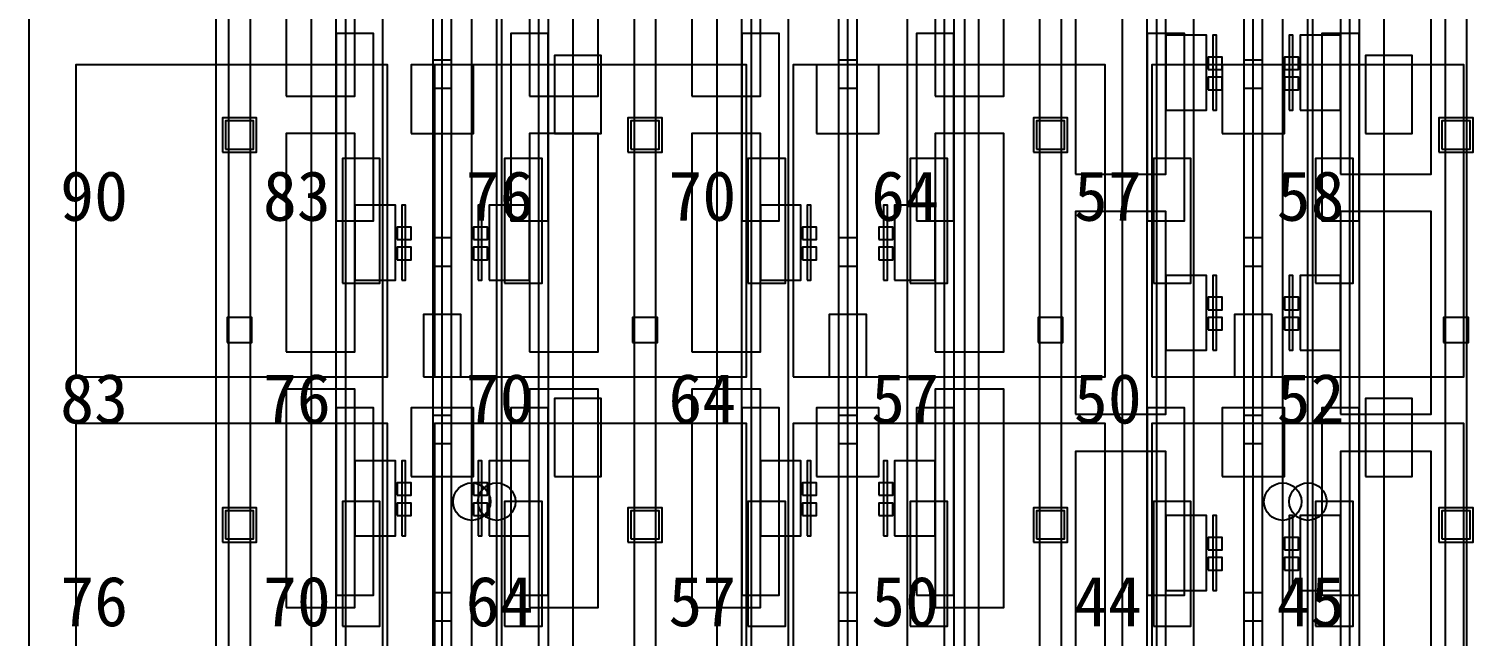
# Model space of a CAD drawing. Header units: metres. Extents: x -1640 to 1560, y -268 to 2338.
# Drawn here: x -281 to -234.57, y 914.69 to 934.15 of the extents above; entities that cross this region are included whole.
import ezdxf

# ---------------------------------------------------------------- set-up
doc = ezdxf.new("R2010")
doc.units = ezdxf.units.M
for name, color, linetype in [('1F_CHL', 4, 'Continuous'), ('1F_PUMP', 2, 'Continuous'), ('1F_SCR', 3, 'Continuous'), ('1F_STRUCT_COLUMN', 8, 'Continuous'), ('1F_ZONE', 3, 'Continuous'), ('2F_CSF_LATERAL_RACK_CONCEPT', 9, 'Continuous'), ('2F_RFG', 5, 'Continuous'), ('2F_STRUCT_COLUMN', 8, 'Continuous'), ('2F_VMB', 6, 'Continuous'), ('2F_ZONE', 3, 'Continuous'), ('3F_CLEANROOM_OVERHEAD_PIPE_DUCT_CONCEPT', 9, 'Continuous'), ('3F_CVD', 3, 'Continuous'), ('3F_DIFF', 4, 'Continuous'), ('3F_EHS_EGRESS_DIST_M', 2, 'Continuous'), ('3F_FOUP', 5, 'Continuous'), ('3F_OHT', 9, 'Continuous'), ('3F_OHTV', 1, 'Continuous'), ('3F_STRUCT_COLUMN', 8, 'Continuous'), ('3F_TBAR', 6, 'Continuous'), ('3F_ZONE', 3, 'Continuous'), ('4F_FFU', 1, 'Continuous'), ('4F_STRUCT_PLENUM_TRUSS_CONCEPT', 9, 'Continuous'), ('4F_ZONE', 3, 'Continuous'), ('5F_CHL', 4, 'Continuous'), ('5F_PUMP', 2, 'Continuous'), ('5F_SCR', 3, 'Continuous'), ('5F_STRUCT_COLUMN', 8, 'Continuous'), ('5F_ZONE', 3, 'Continuous'), ('6F_CSF_LATERAL_RACK_CONCEPT', 9, 'Continuous'), ('6F_RFG', 5, 'Continuous'), ('6F_STRUCT_COLUMN', 8, 'Continuous'), ('6F_VMB', 6, 'Continuous'), ('6F_ZONE', 3, 'Continuous'), ('7F_CLEANROOM_OVERHEAD_PIPE_DUCT_CONCEPT', 9, 'Continuous'), ('7F_CVD', 3, 'Continuous'), ('7F_DIFF', 4, 'Continuous'), ('7F_EHS_EGRESS_DIST_M', 2, 'Continuous'), ('7F_FOUP', 5, 'Continuous'), ('7F_OHT', 9, 'Continuous'), ('7F_OHTV', 1, 'Continuous'), ('7F_STRUCT_COLUMN', 8, 'Continuous'), ('7F_TBAR', 6, 'Continuous'), ('7F_ZONE', 3, 'Continuous'), ('8F_FFU', 1, 'Continuous'), ('8F_STRUCT_PLENUM_TRUSS_CONCEPT', 9, 'Continuous'), ('8F_ZONE', 3, 'Continuous'), ('EHS_TREATED_EXHAUST', 30, 'Continuous'), ('UTIL_ELEC.LV_CONCEPT', 2, 'Continuous'), ('UTIL_GAS.SPEC_CONCEPT', 3, 'Continuous'), ('UTIL_PCW.R_CONCEPT', 1, 'Continuous'), ('UTIL_PCW.R_RISER', 1, 'Continuous'), ('UTIL_PCW.S_CONCEPT', 6, 'Continuous'), ('UTIL_PCW.S_RISER', 6, 'Continuous')]:
    doc.layers.add(name, color=color, linetype=linetype)

msp = doc.modelspace()

# ---------------------------------------------------------------- linework, layer by layer
at = {"layer": '1F_CHL'}
for points in [[(-264.15, 930.8), (-262.65, 930.8), (-262.65, 933.3), (-264.15, 933.3)], [(-238.15, 930.8), (-236.65, 930.8), (-236.65, 933.3), (-238.15, 933.3)], [(-264.15, 919.8), (-262.65, 919.8), (-262.65, 922.3), (-264.15, 922.3)], [(-238.15, 919.8), (-236.65, 919.8), (-236.65, 922.3), (-238.15, 922.3)]]:
    msp.add_lwpolyline(points, close=True, dxfattribs=at)
at = {"layer": '1F_PUMP'}
for points in [[(-270.95, 926), (-269.75, 926), (-269.75, 930), (-270.95, 930)], [(-265.75, 926), (-264.55, 926), (-264.55, 930), (-265.75, 930)], [(-257.95, 926), (-256.75, 926), (-256.75, 930), (-257.95, 930)], [(-252.75, 926), (-251.55, 926), (-251.55, 930), (-252.75, 930)], [(-244.95, 926), (-243.75, 926), (-243.75, 930), (-244.95, 930)], [(-239.75, 926), (-238.55, 926), (-238.55, 930), (-239.75, 930)], [(-270.95, 915), (-269.75, 915), (-269.75, 919), (-270.95, 919)], [(-265.75, 915), (-264.55, 915), (-264.55, 919), (-265.75, 919)], [(-257.95, 915), (-256.75, 915), (-256.75, 919), (-257.95, 919)], [(-252.75, 915), (-251.55, 915), (-251.55, 919), (-252.75, 919)], [(-244.95, 915), (-243.75, 915), (-243.75, 919), (-244.95, 919)], [(-239.75, 915), (-238.55, 915), (-238.55, 919), (-239.75, 919)]]:
    msp.add_lwpolyline(points, close=True, dxfattribs=at)
at = {"layer": '1F_SCR'}
for points in [[(-268.75, 930.8), (-266.75, 930.8), (-266.75, 933), (-268.75, 933)], [(-255.75, 930.8), (-253.75, 930.8), (-253.75, 933), (-255.75, 933)], [(-242.75, 930.8), (-240.75, 930.8), (-240.75, 933), (-242.75, 933)], [(-268.75, 919.8), (-266.75, 919.8), (-266.75, 922), (-268.75, 922)], [(-255.75, 919.8), (-253.75, 919.8), (-253.75, 922), (-255.75, 922)], [(-242.75, 919.8), (-240.75, 919.8), (-240.75, 922), (-242.75, 922)]]:
    msp.add_lwpolyline(points, close=True, dxfattribs=at)
at = {"layer": '1F_STRUCT_COLUMN'}
for points in [[(-274.8, 930.2), (-273.7, 930.2), (-273.7, 931.3), (-274.8, 931.3)], [(-261.8, 930.2), (-260.7, 930.2), (-260.7, 931.3), (-261.8, 931.3)], [(-248.8, 930.2), (-247.7, 930.2), (-247.7, 931.3), (-248.8, 931.3)], [(-235.8, 930.2), (-234.7, 930.2), (-234.7, 931.3), (-235.8, 931.3)], [(-274.8, 917.7), (-273.7, 917.7), (-273.7, 918.8), (-274.8, 918.8)], [(-261.8, 917.7), (-260.7, 917.7), (-260.7, 918.8), (-261.8, 918.8)], [(-248.8, 917.7), (-247.7, 917.7), (-247.7, 918.8), (-248.8, 918.8)], [(-235.8, 917.7), (-234.7, 917.7), (-234.7, 918.8), (-235.8, 918.8)]]:
    msp.add_lwpolyline(points, close=True, dxfattribs=at)
at = {"layer": '1F_ZONE'}
msp.add_lwpolyline([(-281, 887), (-7.5, 887), (-7.5, 1045), (-281, 1045)], close=True, dxfattribs=at)
at = {"layer": '2F_CSF_LATERAL_RACK_CONCEPT'}
for points in [[(-271.95, 891), (-271.15, 891), (-271.15, 1041), (-271.95, 1041)], [(-264.35, 891), (-263.55, 891), (-263.55, 1041), (-264.35, 1041)], [(-258.95, 891), (-258.15, 891), (-258.15, 1041), (-258.95, 1041)], [(-251.35, 891), (-250.55, 891), (-250.55, 1041), (-251.35, 1041)], [(-245.95, 891), (-245.15, 891), (-245.15, 1041), (-245.95, 1041)], [(-238.35, 891), (-237.55, 891), (-237.55, 1041), (-238.35, 1041)]]:
    msp.add_lwpolyline(points, close=True, dxfattribs=at)
at = {"layer": '2F_RFG'}
for points in [[(-271.15, 928), (-269.95, 928), (-269.95, 934), (-271.15, 934)], [(-265.55, 928), (-264.35, 928), (-264.35, 934), (-265.55, 934)], [(-258.15, 928), (-256.95, 928), (-256.95, 934), (-258.15, 934)], [(-252.55, 928), (-251.35, 928), (-251.35, 934), (-252.55, 934)], [(-245.15, 928), (-243.95, 928), (-243.95, 934), (-245.15, 934)], [(-239.55, 928), (-238.35, 928), (-238.35, 934), (-239.55, 934)], [(-271.15, 916), (-269.95, 916), (-269.95, 922), (-271.15, 922)], [(-265.55, 916), (-264.35, 916), (-264.35, 922), (-265.55, 922)], [(-258.15, 916), (-256.95, 916), (-256.95, 922), (-258.15, 922)], [(-252.55, 916), (-251.35, 916), (-251.35, 922), (-252.55, 922)], [(-245.15, 916), (-243.95, 916), (-243.95, 922), (-245.15, 922)], [(-239.55, 916), (-238.35, 916), (-238.35, 922), (-239.55, 922)]]:
    msp.add_lwpolyline(points, close=True, dxfattribs=at)
at = {"layer": '2F_STRUCT_COLUMN'}
for points in [[(-274.7, 930.3), (-273.8, 930.3), (-273.8, 931.2), (-274.7, 931.2)], [(-261.7, 930.3), (-260.8, 930.3), (-260.8, 931.2), (-261.7, 931.2)], [(-248.7, 930.3), (-247.8, 930.3), (-247.8, 931.2), (-248.7, 931.2)], [(-235.7, 930.3), (-234.8, 930.3), (-234.8, 931.2), (-235.7, 931.2)], [(-274.7, 917.8), (-273.8, 917.8), (-273.8, 918.7), (-274.7, 918.7)], [(-261.7, 917.8), (-260.8, 917.8), (-260.8, 918.7), (-261.7, 918.7)], [(-248.7, 917.8), (-247.8, 917.8), (-247.8, 918.7), (-248.7, 918.7)], [(-235.7, 917.8), (-234.8, 917.8), (-234.8, 918.7), (-235.7, 918.7)]]:
    msp.add_lwpolyline(points, close=True, dxfattribs=at)
at = {"layer": '2F_VMB'}
for points in [[(-268.35, 923), (-267.15, 923), (-267.15, 925), (-268.35, 925)], [(-255.35, 923), (-254.15, 923), (-254.15, 925), (-255.35, 925)], [(-242.35, 923), (-241.15, 923), (-241.15, 925), (-242.35, 925)]]:
    msp.add_lwpolyline(points, close=True, dxfattribs=at)
at = {"layer": '2F_ZONE'}
msp.add_lwpolyline([(-281, 887), (-7.5, 887), (-7.5, 1045), (-281, 1045)], close=True, dxfattribs=at)
at = {"layer": '3F_CLEANROOM_OVERHEAD_PIPE_DUCT_CONCEPT'}
for points in [[(-270.85, 890), (-269.65, 890), (-269.65, 1042), (-270.85, 1042)], [(-265.85, 890), (-264.65, 890), (-264.65, 1042), (-265.85, 1042)], [(-257.85, 890), (-256.65, 890), (-256.65, 1042), (-257.85, 1042)], [(-252.85, 890), (-251.65, 890), (-251.65, 1042), (-252.85, 1042)], [(-244.85, 890), (-243.65, 890), (-243.65, 1042), (-244.85, 1042)], [(-239.85, 890), (-238.65, 890), (-238.65, 1042), (-239.85, 1042)]]:
    msp.add_lwpolyline(points, close=True, dxfattribs=at)
at = {"layer": '3F_CVD'}
for points in [[(-247.45, 929.5), (-244.55, 929.5), (-244.55, 936), (-247.45, 936)], [(-238.95, 929.5), (-236.05, 929.5), (-236.05, 936), (-238.95, 936)], [(-244.55, 931.55), (-243.25, 931.55), (-243.25, 933.95), (-244.55, 933.95)], [(-240.25, 931.55), (-238.95, 931.55), (-238.95, 933.95), (-240.25, 933.95)], [(-247.45, 921.8), (-244.55, 921.8), (-244.55, 928.3), (-247.45, 928.3)], [(-238.95, 921.8), (-236.05, 921.8), (-236.05, 928.3), (-238.95, 928.3)], [(-244.55, 923.85), (-243.25, 923.85), (-243.25, 926.25), (-244.55, 926.25)], [(-240.25, 923.85), (-238.95, 923.85), (-238.95, 926.25), (-240.25, 926.25)], [(-247.45, 914.1), (-244.55, 914.1), (-244.55, 920.6), (-247.45, 920.6)], [(-238.95, 914.1), (-236.05, 914.1), (-236.05, 920.6), (-238.95, 920.6)], [(-244.55, 916.15), (-243.25, 916.15), (-243.25, 918.55), (-244.55, 918.55)], [(-240.25, 916.15), (-238.95, 916.15), (-238.95, 918.55), (-240.25, 918.55)]]:
    msp.add_lwpolyline(points, close=True, dxfattribs=at)
at = {"layer": '3F_DIFF'}
for points in [[(-272.75, 932), (-270.55, 932), (-270.55, 939), (-272.75, 939)], [(-264.95, 932), (-262.75, 932), (-262.75, 939), (-264.95, 939)], [(-259.75, 932), (-257.55, 932), (-257.55, 939), (-259.75, 939)], [(-251.95, 932), (-249.75, 932), (-249.75, 939), (-251.95, 939)], [(-272.75, 923.8), (-270.55, 923.8), (-270.55, 930.8), (-272.75, 930.8)], [(-264.95, 923.8), (-262.75, 923.8), (-262.75, 930.8), (-264.95, 930.8)], [(-259.75, 923.8), (-257.55, 923.8), (-257.55, 930.8), (-259.75, 930.8)], [(-251.95, 923.8), (-249.75, 923.8), (-249.75, 930.8), (-251.95, 930.8)], [(-270.55, 926.1), (-269.25, 926.1), (-269.25, 928.5), (-270.55, 928.5)], [(-266.25, 926.1), (-264.95, 926.1), (-264.95, 928.5), (-266.25, 928.5)], [(-257.55, 926.1), (-256.25, 926.1), (-256.25, 928.5), (-257.55, 928.5)], [(-253.25, 926.1), (-251.95, 926.1), (-251.95, 928.5), (-253.25, 928.5)], [(-272.75, 915.6), (-270.55, 915.6), (-270.55, 922.6), (-272.75, 922.6)], [(-264.95, 915.6), (-262.75, 915.6), (-262.75, 922.6), (-264.95, 922.6)], [(-259.75, 915.6), (-257.55, 915.6), (-257.55, 922.6), (-259.75, 922.6)], [(-251.95, 915.6), (-249.75, 915.6), (-249.75, 922.6), (-251.95, 922.6)], [(-270.55, 917.9), (-269.25, 917.9), (-269.25, 920.3), (-270.55, 920.3)], [(-266.25, 917.9), (-264.95, 917.9), (-264.95, 920.3), (-266.25, 920.3)], [(-257.55, 917.9), (-256.25, 917.9), (-256.25, 920.3), (-257.55, 920.3)], [(-253.25, 917.9), (-251.95, 917.9), (-251.95, 920.3), (-253.25, 920.3)]]:
    msp.add_lwpolyline(points, close=True, dxfattribs=at)
at = {"layer": '3F_FOUP'}
for points in [[(-243.2, 932.85), (-242.75, 932.85), (-242.75, 933.25), (-243.2, 933.25)], [(-240.75, 932.85), (-240.3, 932.85), (-240.3, 933.25), (-240.75, 933.25)], [(-243.2, 932.2), (-242.75, 932.2), (-242.75, 932.6), (-243.2, 932.6)], [(-240.75, 932.2), (-240.3, 932.2), (-240.3, 932.6), (-240.75, 932.6)], [(-269.2, 927.4), (-268.75, 927.4), (-268.75, 927.8), (-269.2, 927.8)], [(-266.75, 927.4), (-266.3, 927.4), (-266.3, 927.8), (-266.75, 927.8)], [(-256.2, 927.4), (-255.75, 927.4), (-255.75, 927.8), (-256.2, 927.8)], [(-253.75, 927.4), (-253.3, 927.4), (-253.3, 927.8), (-253.75, 927.8)], [(-269.2, 926.75), (-268.75, 926.75), (-268.75, 927.15), (-269.2, 927.15)], [(-266.75, 926.75), (-266.3, 926.75), (-266.3, 927.15), (-266.75, 927.15)], [(-256.2, 926.75), (-255.75, 926.75), (-255.75, 927.15), (-256.2, 927.15)], [(-253.75, 926.75), (-253.3, 926.75), (-253.3, 927.15), (-253.75, 927.15)], [(-243.2, 925.15), (-242.75, 925.15), (-242.75, 925.55), (-243.2, 925.55)], [(-240.75, 925.15), (-240.3, 925.15), (-240.3, 925.55), (-240.75, 925.55)], [(-243.2, 924.5), (-242.75, 924.5), (-242.75, 924.9), (-243.2, 924.9)], [(-240.75, 924.5), (-240.3, 924.5), (-240.3, 924.9), (-240.75, 924.9)], [(-269.2, 919.2), (-268.75, 919.2), (-268.75, 919.6), (-269.2, 919.6)], [(-266.75, 919.2), (-266.3, 919.2), (-266.3, 919.6), (-266.75, 919.6)], [(-256.2, 919.2), (-255.75, 919.2), (-255.75, 919.6), (-256.2, 919.6)], [(-253.75, 919.2), (-253.3, 919.2), (-253.3, 919.6), (-253.75, 919.6)], [(-269.2, 918.55), (-268.75, 918.55), (-268.75, 918.95), (-269.2, 918.95)], [(-266.75, 918.55), (-266.3, 918.55), (-266.3, 918.95), (-266.75, 918.95)], [(-256.2, 918.55), (-255.75, 918.55), (-255.75, 918.95), (-256.2, 918.95)], [(-253.75, 918.55), (-253.3, 918.55), (-253.3, 918.95), (-253.75, 918.95)], [(-243.2, 917.45), (-242.75, 917.45), (-242.75, 917.85), (-243.2, 917.85)], [(-240.75, 917.45), (-240.3, 917.45), (-240.3, 917.85), (-240.75, 917.85)], [(-243.2, 916.8), (-242.75, 916.8), (-242.75, 917.2), (-243.2, 917.2)], [(-240.75, 916.8), (-240.3, 916.8), (-240.3, 917.2), (-240.75, 917.2)]]:
    msp.add_lwpolyline(points, close=True, dxfattribs=at)
at = {"layer": '3F_OHT'}
for p, q in [((-267.75, 890), (-267.75, 962)), ((-254.75, 890), (-254.75, 962)), ((-241.75, 890), (-241.75, 962))]:
    msp.add_line(p, q, dxfattribs=at)
at = {"layer": '3F_OHTV'}
for points in [[(-268.05, 932.25), (-267.45, 932.25), (-267.45, 933.15), (-268.05, 933.15)], [(-255.05, 932.25), (-254.45, 932.25), (-254.45, 933.15), (-255.05, 933.15)], [(-242.05, 932.25), (-241.45, 932.25), (-241.45, 933.15), (-242.05, 933.15)], [(-268.05, 926.55), (-267.45, 926.55), (-267.45, 927.45), (-268.05, 927.45)], [(-255.05, 926.55), (-254.45, 926.55), (-254.45, 927.45), (-255.05, 927.45)], [(-242.05, 926.55), (-241.45, 926.55), (-241.45, 927.45), (-242.05, 927.45)], [(-268.05, 920.86), (-267.45, 920.86), (-267.45, 921.76), (-268.05, 921.76)], [(-255.05, 920.86), (-254.45, 920.86), (-254.45, 921.76), (-255.05, 921.76)], [(-242.05, 920.86), (-241.45, 920.86), (-241.45, 921.76), (-242.05, 921.76)], [(-268.05, 915.17), (-267.45, 915.17), (-267.45, 916.07), (-268.05, 916.07)], [(-255.05, 915.17), (-254.45, 915.17), (-254.45, 916.07), (-255.05, 916.07)], [(-242.05, 915.17), (-241.45, 915.17), (-241.45, 916.07), (-242.05, 916.07)]]:
    msp.add_lwpolyline(points, close=True, dxfattribs=at)
at = {"layer": '3F_STRUCT_COLUMN'}
for points in [[(-274.65, 924.1), (-273.85, 924.1), (-273.85, 924.9), (-274.65, 924.9)], [(-261.65, 924.1), (-260.85, 924.1), (-260.85, 924.9), (-261.65, 924.9)], [(-248.65, 924.1), (-247.85, 924.1), (-247.85, 924.9), (-248.65, 924.9)], [(-235.65, 924.1), (-234.85, 924.1), (-234.85, 924.9), (-235.65, 924.9)]]:
    msp.add_lwpolyline(points, close=True, dxfattribs=at)
at = {"layer": '3F_TBAR'}
for points in [[(-243.05, 931.55), (-242.93, 931.55), (-242.93, 933.95), (-243.05, 933.95)], [(-240.6, 931.55), (-240.48, 931.55), (-240.48, 933.95), (-240.6, 933.95)], [(-269.05, 926.1), (-268.93, 926.1), (-268.93, 928.5), (-269.05, 928.5)], [(-266.6, 926.1), (-266.48, 926.1), (-266.48, 928.5), (-266.6, 928.5)], [(-256.05, 926.1), (-255.93, 926.1), (-255.93, 928.5), (-256.05, 928.5)], [(-253.6, 926.1), (-253.48, 926.1), (-253.48, 928.5), (-253.6, 928.5)], [(-243.05, 923.85), (-242.93, 923.85), (-242.93, 926.25), (-243.05, 926.25)], [(-240.6, 923.85), (-240.48, 923.85), (-240.48, 926.25), (-240.6, 926.25)], [(-269.05, 917.9), (-268.93, 917.9), (-268.93, 920.3), (-269.05, 920.3)], [(-266.6, 917.9), (-266.48, 917.9), (-266.48, 920.3), (-266.6, 920.3)], [(-256.05, 917.9), (-255.93, 917.9), (-255.93, 920.3), (-256.05, 920.3)], [(-253.6, 917.9), (-253.48, 917.9), (-253.48, 920.3), (-253.6, 920.3)], [(-243.05, 916.15), (-242.93, 916.15), (-242.93, 918.55), (-243.05, 918.55)], [(-240.6, 916.15), (-240.48, 916.15), (-240.48, 918.55), (-240.6, 918.55)]]:
    msp.add_lwpolyline(points, close=True, dxfattribs=at)
at = {"layer": '3F_ZONE'}
msp.add_lwpolyline([(-281, 887), (-7.5, 887), (-7.5, 1045), (-281, 1045)], close=True, dxfattribs=at)
at = {"layer": '4F_FFU'}
for points in [[(-279.5, 923), (-269.5, 923), (-269.5, 933), (-279.5, 933)], [(-268, 923), (-258, 923), (-258, 933), (-268, 933)], [(-256.5, 923), (-246.5, 923), (-246.5, 933), (-256.5, 933)], [(-245, 923), (-235, 923), (-235, 933), (-245, 933)], [(-279.5, 911.5), (-269.5, 911.5), (-269.5, 921.5), (-279.5, 921.5)], [(-268, 911.5), (-258, 911.5), (-258, 921.5), (-268, 921.5)], [(-256.5, 911.5), (-246.5, 911.5), (-246.5, 921.5), (-256.5, 921.5)], [(-245, 911.5), (-235, 911.5), (-235, 921.5), (-245, 921.5)]]:
    msp.add_lwpolyline(points, close=True, dxfattribs=at)
at = {"layer": '4F_STRUCT_PLENUM_TRUSS_CONCEPT'}
for points in [[(-274.6, 887), (-273.9, 887), (-273.9, 1045), (-274.6, 1045)], [(-261.6, 887), (-260.9, 887), (-260.9, 1045), (-261.6, 1045)], [(-248.6, 887), (-247.9, 887), (-247.9, 1045), (-248.6, 1045)], [(-235.6, 887), (-234.9, 887), (-234.9, 1045), (-235.6, 1045)]]:
    msp.add_lwpolyline(points, close=True, dxfattribs=at)
at = {"layer": '4F_ZONE'}
msp.add_lwpolyline([(-281, 887), (-7.5, 887), (-7.5, 1045), (-281, 1045)], close=True, dxfattribs=at)
at = {"layer": '5F_CHL'}
for points in [[(-264.15, 930.8), (-262.65, 930.8), (-262.65, 933.3), (-264.15, 933.3)], [(-238.15, 930.8), (-236.65, 930.8), (-236.65, 933.3), (-238.15, 933.3)], [(-264.15, 919.8), (-262.65, 919.8), (-262.65, 922.3), (-264.15, 922.3)], [(-238.15, 919.8), (-236.65, 919.8), (-236.65, 922.3), (-238.15, 922.3)]]:
    msp.add_lwpolyline(points, close=True, dxfattribs=at)
at = {"layer": '5F_PUMP'}
for points in [[(-270.95, 926), (-269.75, 926), (-269.75, 930), (-270.95, 930)], [(-265.75, 926), (-264.55, 926), (-264.55, 930), (-265.75, 930)], [(-257.95, 926), (-256.75, 926), (-256.75, 930), (-257.95, 930)], [(-252.75, 926), (-251.55, 926), (-251.55, 930), (-252.75, 930)], [(-244.95, 926), (-243.75, 926), (-243.75, 930), (-244.95, 930)], [(-239.75, 926), (-238.55, 926), (-238.55, 930), (-239.75, 930)], [(-270.95, 915), (-269.75, 915), (-269.75, 919), (-270.95, 919)], [(-265.75, 915), (-264.55, 915), (-264.55, 919), (-265.75, 919)], [(-257.95, 915), (-256.75, 915), (-256.75, 919), (-257.95, 919)], [(-252.75, 915), (-251.55, 915), (-251.55, 919), (-252.75, 919)], [(-244.95, 915), (-243.75, 915), (-243.75, 919), (-244.95, 919)], [(-239.75, 915), (-238.55, 915), (-238.55, 919), (-239.75, 919)]]:
    msp.add_lwpolyline(points, close=True, dxfattribs=at)
at = {"layer": '5F_SCR'}
for points in [[(-268.75, 930.8), (-266.75, 930.8), (-266.75, 933), (-268.75, 933)], [(-255.75, 930.8), (-253.75, 930.8), (-253.75, 933), (-255.75, 933)], [(-242.75, 930.8), (-240.75, 930.8), (-240.75, 933), (-242.75, 933)], [(-268.75, 919.8), (-266.75, 919.8), (-266.75, 922), (-268.75, 922)], [(-255.75, 919.8), (-253.75, 919.8), (-253.75, 922), (-255.75, 922)], [(-242.75, 919.8), (-240.75, 919.8), (-240.75, 922), (-242.75, 922)]]:
    msp.add_lwpolyline(points, close=True, dxfattribs=at)
at = {"layer": '5F_STRUCT_COLUMN'}
for points in [[(-274.8, 930.2), (-273.7, 930.2), (-273.7, 931.3), (-274.8, 931.3)], [(-261.8, 930.2), (-260.7, 930.2), (-260.7, 931.3), (-261.8, 931.3)], [(-248.8, 930.2), (-247.7, 930.2), (-247.7, 931.3), (-248.8, 931.3)], [(-235.8, 930.2), (-234.7, 930.2), (-234.7, 931.3), (-235.8, 931.3)], [(-274.8, 917.7), (-273.7, 917.7), (-273.7, 918.8), (-274.8, 918.8)], [(-261.8, 917.7), (-260.7, 917.7), (-260.7, 918.8), (-261.8, 918.8)], [(-248.8, 917.7), (-247.7, 917.7), (-247.7, 918.8), (-248.8, 918.8)], [(-235.8, 917.7), (-234.7, 917.7), (-234.7, 918.8), (-235.8, 918.8)]]:
    msp.add_lwpolyline(points, close=True, dxfattribs=at)
at = {"layer": '5F_ZONE'}
msp.add_lwpolyline([(-281, 887), (-7.5, 887), (-7.5, 1045), (-281, 1045)], close=True, dxfattribs=at)
at = {"layer": '6F_CSF_LATERAL_RACK_CONCEPT'}
for points in [[(-271.95, 891), (-271.15, 891), (-271.15, 1041), (-271.95, 1041)], [(-264.35, 891), (-263.55, 891), (-263.55, 1041), (-264.35, 1041)], [(-258.95, 891), (-258.15, 891), (-258.15, 1041), (-258.95, 1041)], [(-251.35, 891), (-250.55, 891), (-250.55, 1041), (-251.35, 1041)], [(-245.95, 891), (-245.15, 891), (-245.15, 1041), (-245.95, 1041)], [(-238.35, 891), (-237.55, 891), (-237.55, 1041), (-238.35, 1041)]]:
    msp.add_lwpolyline(points, close=True, dxfattribs=at)
at = {"layer": '6F_RFG'}
for points in [[(-271.15, 928), (-269.95, 928), (-269.95, 934), (-271.15, 934)], [(-265.55, 928), (-264.35, 928), (-264.35, 934), (-265.55, 934)], [(-258.15, 928), (-256.95, 928), (-256.95, 934), (-258.15, 934)], [(-252.55, 928), (-251.35, 928), (-251.35, 934), (-252.55, 934)], [(-245.15, 928), (-243.95, 928), (-243.95, 934), (-245.15, 934)], [(-239.55, 928), (-238.35, 928), (-238.35, 934), (-239.55, 934)], [(-271.15, 916), (-269.95, 916), (-269.95, 922), (-271.15, 922)], [(-265.55, 916), (-264.35, 916), (-264.35, 922), (-265.55, 922)], [(-258.15, 916), (-256.95, 916), (-256.95, 922), (-258.15, 922)], [(-252.55, 916), (-251.35, 916), (-251.35, 922), (-252.55, 922)], [(-245.15, 916), (-243.95, 916), (-243.95, 922), (-245.15, 922)], [(-239.55, 916), (-238.35, 916), (-238.35, 922), (-239.55, 922)]]:
    msp.add_lwpolyline(points, close=True, dxfattribs=at)
at = {"layer": '6F_STRUCT_COLUMN'}
for points in [[(-274.7, 930.3), (-273.8, 930.3), (-273.8, 931.2), (-274.7, 931.2)], [(-261.7, 930.3), (-260.8, 930.3), (-260.8, 931.2), (-261.7, 931.2)], [(-248.7, 930.3), (-247.8, 930.3), (-247.8, 931.2), (-248.7, 931.2)], [(-235.7, 930.3), (-234.8, 930.3), (-234.8, 931.2), (-235.7, 931.2)], [(-274.7, 917.8), (-273.8, 917.8), (-273.8, 918.7), (-274.7, 918.7)], [(-261.7, 917.8), (-260.8, 917.8), (-260.8, 918.7), (-261.7, 918.7)], [(-248.7, 917.8), (-247.8, 917.8), (-247.8, 918.7), (-248.7, 918.7)], [(-235.7, 917.8), (-234.8, 917.8), (-234.8, 918.7), (-235.7, 918.7)]]:
    msp.add_lwpolyline(points, close=True, dxfattribs=at)
at = {"layer": '6F_VMB'}
for points in [[(-268.35, 923), (-267.15, 923), (-267.15, 925), (-268.35, 925)], [(-255.35, 923), (-254.15, 923), (-254.15, 925), (-255.35, 925)], [(-242.35, 923), (-241.15, 923), (-241.15, 925), (-242.35, 925)]]:
    msp.add_lwpolyline(points, close=True, dxfattribs=at)
at = {"layer": '6F_ZONE'}
msp.add_lwpolyline([(-281, 887), (-7.5, 887), (-7.5, 1045), (-281, 1045)], close=True, dxfattribs=at)
at = {"layer": '7F_CLEANROOM_OVERHEAD_PIPE_DUCT_CONCEPT'}
for points in [[(-270.85, 890), (-269.65, 890), (-269.65, 1042), (-270.85, 1042)], [(-265.85, 890), (-264.65, 890), (-264.65, 1042), (-265.85, 1042)], [(-257.85, 890), (-256.65, 890), (-256.65, 1042), (-257.85, 1042)], [(-252.85, 890), (-251.65, 890), (-251.65, 1042), (-252.85, 1042)], [(-244.85, 890), (-243.65, 890), (-243.65, 1042), (-244.85, 1042)], [(-239.85, 890), (-238.65, 890), (-238.65, 1042), (-239.85, 1042)]]:
    msp.add_lwpolyline(points, close=True, dxfattribs=at)
at = {"layer": '7F_CVD'}
for points in [[(-247.45, 929.5), (-244.55, 929.5), (-244.55, 936), (-247.45, 936)], [(-238.95, 929.5), (-236.05, 929.5), (-236.05, 936), (-238.95, 936)], [(-244.55, 931.55), (-243.25, 931.55), (-243.25, 933.95), (-244.55, 933.95)], [(-240.25, 931.55), (-238.95, 931.55), (-238.95, 933.95), (-240.25, 933.95)], [(-247.45, 921.8), (-244.55, 921.8), (-244.55, 928.3), (-247.45, 928.3)], [(-238.95, 921.8), (-236.05, 921.8), (-236.05, 928.3), (-238.95, 928.3)], [(-244.55, 923.85), (-243.25, 923.85), (-243.25, 926.25), (-244.55, 926.25)], [(-240.25, 923.85), (-238.95, 923.85), (-238.95, 926.25), (-240.25, 926.25)], [(-247.45, 914.1), (-244.55, 914.1), (-244.55, 920.6), (-247.45, 920.6)], [(-238.95, 914.1), (-236.05, 914.1), (-236.05, 920.6), (-238.95, 920.6)], [(-244.55, 916.15), (-243.25, 916.15), (-243.25, 918.55), (-244.55, 918.55)], [(-240.25, 916.15), (-238.95, 916.15), (-238.95, 918.55), (-240.25, 918.55)]]:
    msp.add_lwpolyline(points, close=True, dxfattribs=at)
at = {"layer": '7F_DIFF'}
for points in [[(-272.75, 932), (-270.55, 932), (-270.55, 939), (-272.75, 939)], [(-264.95, 932), (-262.75, 932), (-262.75, 939), (-264.95, 939)], [(-259.75, 932), (-257.55, 932), (-257.55, 939), (-259.75, 939)], [(-251.95, 932), (-249.75, 932), (-249.75, 939), (-251.95, 939)], [(-272.75, 923.8), (-270.55, 923.8), (-270.55, 930.8), (-272.75, 930.8)], [(-264.95, 923.8), (-262.75, 923.8), (-262.75, 930.8), (-264.95, 930.8)], [(-259.75, 923.8), (-257.55, 923.8), (-257.55, 930.8), (-259.75, 930.8)], [(-251.95, 923.8), (-249.75, 923.8), (-249.75, 930.8), (-251.95, 930.8)], [(-270.55, 926.1), (-269.25, 926.1), (-269.25, 928.5), (-270.55, 928.5)], [(-266.25, 926.1), (-264.95, 926.1), (-264.95, 928.5), (-266.25, 928.5)], [(-257.55, 926.1), (-256.25, 926.1), (-256.25, 928.5), (-257.55, 928.5)], [(-253.25, 926.1), (-251.95, 926.1), (-251.95, 928.5), (-253.25, 928.5)], [(-272.75, 915.6), (-270.55, 915.6), (-270.55, 922.6), (-272.75, 922.6)], [(-264.95, 915.6), (-262.75, 915.6), (-262.75, 922.6), (-264.95, 922.6)], [(-259.75, 915.6), (-257.55, 915.6), (-257.55, 922.6), (-259.75, 922.6)], [(-251.95, 915.6), (-249.75, 915.6), (-249.75, 922.6), (-251.95, 922.6)], [(-270.55, 917.9), (-269.25, 917.9), (-269.25, 920.3), (-270.55, 920.3)], [(-266.25, 917.9), (-264.95, 917.9), (-264.95, 920.3), (-266.25, 920.3)], [(-257.55, 917.9), (-256.25, 917.9), (-256.25, 920.3), (-257.55, 920.3)], [(-253.25, 917.9), (-251.95, 917.9), (-251.95, 920.3), (-253.25, 920.3)]]:
    msp.add_lwpolyline(points, close=True, dxfattribs=at)
at = {"layer": '7F_FOUP'}
for points in [[(-243.2, 932.85), (-242.75, 932.85), (-242.75, 933.25), (-243.2, 933.25)], [(-240.75, 932.85), (-240.3, 932.85), (-240.3, 933.25), (-240.75, 933.25)], [(-243.2, 932.2), (-242.75, 932.2), (-242.75, 932.6), (-243.2, 932.6)], [(-240.75, 932.2), (-240.3, 932.2), (-240.3, 932.6), (-240.75, 932.6)], [(-269.2, 927.4), (-268.75, 927.4), (-268.75, 927.8), (-269.2, 927.8)], [(-266.75, 927.4), (-266.3, 927.4), (-266.3, 927.8), (-266.75, 927.8)], [(-256.2, 927.4), (-255.75, 927.4), (-255.75, 927.8), (-256.2, 927.8)], [(-253.75, 927.4), (-253.3, 927.4), (-253.3, 927.8), (-253.75, 927.8)], [(-269.2, 926.75), (-268.75, 926.75), (-268.75, 927.15), (-269.2, 927.15)], [(-266.75, 926.75), (-266.3, 926.75), (-266.3, 927.15), (-266.75, 927.15)], [(-256.2, 926.75), (-255.75, 926.75), (-255.75, 927.15), (-256.2, 927.15)], [(-253.75, 926.75), (-253.3, 926.75), (-253.3, 927.15), (-253.75, 927.15)], [(-243.2, 925.15), (-242.75, 925.15), (-242.75, 925.55), (-243.2, 925.55)], [(-240.75, 925.15), (-240.3, 925.15), (-240.3, 925.55), (-240.75, 925.55)], [(-243.2, 924.5), (-242.75, 924.5), (-242.75, 924.9), (-243.2, 924.9)], [(-240.75, 924.5), (-240.3, 924.5), (-240.3, 924.9), (-240.75, 924.9)], [(-269.2, 919.2), (-268.75, 919.2), (-268.75, 919.6), (-269.2, 919.6)], [(-266.75, 919.2), (-266.3, 919.2), (-266.3, 919.6), (-266.75, 919.6)], [(-256.2, 919.2), (-255.75, 919.2), (-255.75, 919.6), (-256.2, 919.6)], [(-253.75, 919.2), (-253.3, 919.2), (-253.3, 919.6), (-253.75, 919.6)], [(-269.2, 918.55), (-268.75, 918.55), (-268.75, 918.95), (-269.2, 918.95)], [(-266.75, 918.55), (-266.3, 918.55), (-266.3, 918.95), (-266.75, 918.95)], [(-256.2, 918.55), (-255.75, 918.55), (-255.75, 918.95), (-256.2, 918.95)], [(-253.75, 918.55), (-253.3, 918.55), (-253.3, 918.95), (-253.75, 918.95)], [(-243.2, 917.45), (-242.75, 917.45), (-242.75, 917.85), (-243.2, 917.85)], [(-240.75, 917.45), (-240.3, 917.45), (-240.3, 917.85), (-240.75, 917.85)], [(-243.2, 916.8), (-242.75, 916.8), (-242.75, 917.2), (-243.2, 917.2)], [(-240.75, 916.8), (-240.3, 916.8), (-240.3, 917.2), (-240.75, 917.2)]]:
    msp.add_lwpolyline(points, close=True, dxfattribs=at)
at = {"layer": '7F_OHT'}
for p, q in [((-267.75, 890), (-267.75, 962)), ((-254.75, 890), (-254.75, 962)), ((-241.75, 890), (-241.75, 962))]:
    msp.add_line(p, q, dxfattribs=at)
at = {"layer": '7F_OHTV'}
for points in [[(-268.05, 932.25), (-267.45, 932.25), (-267.45, 933.15), (-268.05, 933.15)], [(-255.05, 932.25), (-254.45, 932.25), (-254.45, 933.15), (-255.05, 933.15)], [(-242.05, 932.25), (-241.45, 932.25), (-241.45, 933.15), (-242.05, 933.15)], [(-268.05, 926.55), (-267.45, 926.55), (-267.45, 927.45), (-268.05, 927.45)], [(-255.05, 926.55), (-254.45, 926.55), (-254.45, 927.45), (-255.05, 927.45)], [(-242.05, 926.55), (-241.45, 926.55), (-241.45, 927.45), (-242.05, 927.45)], [(-268.05, 920.86), (-267.45, 920.86), (-267.45, 921.76), (-268.05, 921.76)], [(-255.05, 920.86), (-254.45, 920.86), (-254.45, 921.76), (-255.05, 921.76)], [(-242.05, 920.86), (-241.45, 920.86), (-241.45, 921.76), (-242.05, 921.76)], [(-268.05, 915.17), (-267.45, 915.17), (-267.45, 916.07), (-268.05, 916.07)], [(-255.05, 915.17), (-254.45, 915.17), (-254.45, 916.07), (-255.05, 916.07)], [(-242.05, 915.17), (-241.45, 915.17), (-241.45, 916.07), (-242.05, 916.07)]]:
    msp.add_lwpolyline(points, close=True, dxfattribs=at)
at = {"layer": '7F_STRUCT_COLUMN'}
for points in [[(-274.65, 924.1), (-273.85, 924.1), (-273.85, 924.9), (-274.65, 924.9)], [(-261.65, 924.1), (-260.85, 924.1), (-260.85, 924.9), (-261.65, 924.9)], [(-248.65, 924.1), (-247.85, 924.1), (-247.85, 924.9), (-248.65, 924.9)], [(-235.65, 924.1), (-234.85, 924.1), (-234.85, 924.9), (-235.65, 924.9)]]:
    msp.add_lwpolyline(points, close=True, dxfattribs=at)
at = {"layer": '7F_TBAR'}
for points in [[(-243.05, 931.55), (-242.93, 931.55), (-242.93, 933.95), (-243.05, 933.95)], [(-240.6, 931.55), (-240.48, 931.55), (-240.48, 933.95), (-240.6, 933.95)], [(-269.05, 926.1), (-268.93, 926.1), (-268.93, 928.5), (-269.05, 928.5)], [(-266.6, 926.1), (-266.48, 926.1), (-266.48, 928.5), (-266.6, 928.5)], [(-256.05, 926.1), (-255.93, 926.1), (-255.93, 928.5), (-256.05, 928.5)], [(-253.6, 926.1), (-253.48, 926.1), (-253.48, 928.5), (-253.6, 928.5)], [(-243.05, 923.85), (-242.93, 923.85), (-242.93, 926.25), (-243.05, 926.25)], [(-240.6, 923.85), (-240.48, 923.85), (-240.48, 926.25), (-240.6, 926.25)], [(-269.05, 917.9), (-268.93, 917.9), (-268.93, 920.3), (-269.05, 920.3)], [(-266.6, 917.9), (-266.48, 917.9), (-266.48, 920.3), (-266.6, 920.3)], [(-256.05, 917.9), (-255.93, 917.9), (-255.93, 920.3), (-256.05, 920.3)], [(-253.6, 917.9), (-253.48, 917.9), (-253.48, 920.3), (-253.6, 920.3)], [(-243.05, 916.15), (-242.93, 916.15), (-242.93, 918.55), (-243.05, 918.55)], [(-240.6, 916.15), (-240.48, 916.15), (-240.48, 918.55), (-240.6, 918.55)]]:
    msp.add_lwpolyline(points, close=True, dxfattribs=at)
at = {"layer": '7F_ZONE'}
msp.add_lwpolyline([(-281, 887), (-7.5, 887), (-7.5, 1045), (-281, 1045)], close=True, dxfattribs=at)
at = {"layer": '8F_FFU'}
for points in [[(-279.5, 923), (-269.5, 923), (-269.5, 933), (-279.5, 933)], [(-268, 923), (-258, 923), (-258, 933), (-268, 933)], [(-256.5, 923), (-246.5, 923), (-246.5, 933), (-256.5, 933)], [(-245, 923), (-235, 923), (-235, 933), (-245, 933)], [(-279.5, 911.5), (-269.5, 911.5), (-269.5, 921.5), (-279.5, 921.5)], [(-268, 911.5), (-258, 911.5), (-258, 921.5), (-268, 921.5)], [(-256.5, 911.5), (-246.5, 911.5), (-246.5, 921.5), (-256.5, 921.5)], [(-245, 911.5), (-235, 911.5), (-235, 921.5), (-245, 921.5)]]:
    msp.add_lwpolyline(points, close=True, dxfattribs=at)
at = {"layer": '8F_STRUCT_PLENUM_TRUSS_CONCEPT'}
for points in [[(-274.6, 887), (-273.9, 887), (-273.9, 1045), (-274.6, 1045)], [(-261.6, 887), (-260.9, 887), (-260.9, 1045), (-261.6, 1045)], [(-248.6, 887), (-247.9, 887), (-247.9, 1045), (-248.6, 1045)], [(-235.6, 887), (-234.9, 887), (-234.9, 1045), (-235.6, 1045)]]:
    msp.add_lwpolyline(points, close=True, dxfattribs=at)
at = {"layer": '8F_ZONE'}
msp.add_lwpolyline([(-281, 887), (-7.5, 887), (-7.5, 1045), (-281, 1045)], close=True, dxfattribs=at)
at = {"layer": 'EHS_TREATED_EXHAUST'}
for points in [[(-268.05, 891), (-267.45, 891), (-267.45, 1053), (-268.05, 1053)], [(-268.05, 891), (-267.45, 891), (-267.45, 1053), (-268.05, 1053)], [(-255.05, 891), (-254.45, 891), (-254.45, 1053), (-255.05, 1053)], [(-255.05, 891), (-254.45, 891), (-254.45, 1053), (-255.05, 1053)], [(-242.05, 891), (-241.45, 891), (-241.45, 1053), (-242.05, 1053)], [(-242.05, 891), (-241.45, 891), (-241.45, 1053), (-242.05, 1053)]]:
    msp.add_lwpolyline(points, close=True, dxfattribs=at)
at = {"layer": 'UTIL_ELEC.LV_CONCEPT'}
msp.add_line((-251, 892.7), (-251, 1053.3), dxfattribs=at)
msp.add_line((-251, 892.7), (-251, 1053.3), dxfattribs=at)
at = {"layer": 'UTIL_GAS.SPEC_CONCEPT'}
for q in [(-275, 1056.8), (-275, 1056.8), (-275, 1025.3), (-275, 1025.3)]:
    msp.add_line((-275, 906.7), q, dxfattribs=at)
at = {"layer": 'UTIL_PCW.R_CONCEPT'}
for p, q in [((-266.005, 892.77), (-266.005, 1039.22)), ((-266.005, 892.77), (-266.005, 1039.22)), ((-239.995, 892.77), (-239.995, 1039.22)), ((-239.995, 892.77), (-239.995, 1039.22))]:
    msp.add_line(p, q, dxfattribs=at)
at = {"layer": 'UTIL_PCW.R_RISER'}
for centre in [(-266.005, 918.995), (-266.005, 918.995), (-239.995, 918.995), (-239.995, 918.995)]:
    msp.add_circle(centre, 0.6, dxfattribs=at)
at = {"layer": 'UTIL_PCW.S_CONCEPT'}
for p, q in [((-266.805, 892.77), (-266.805, 1039.22)), ((-266.805, 892.77), (-266.805, 1039.22)), ((-240.805, 892.77), (-240.805, 1039.22)), ((-240.805, 892.77), (-240.805, 1039.22))]:
    msp.add_line(p, q, dxfattribs=at)
at = {"layer": 'UTIL_PCW.S_RISER'}
for centre in [(-266.805, 918.995), (-266.805, 918.995), (-240.805, 918.995), (-240.805, 918.995)]:
    msp.add_circle(centre, 0.6, dxfattribs=at)

# ---------------------------------------------------------------- texts
at = {"layer": '3F_EHS_EGRESS_DIST_M'}
for s, p in [('90', (-280, 928)), ('83', (-273.5, 928)), ('76', (-267, 928)), ('70', (-260.5, 928)), ('64', (-254, 928)), ('57', (-247.5, 928)), ('58', (-241, 928)), ('83', (-280, 921.5)), ('76', (-273.5, 921.5)), ('70', (-267, 921.5)), ('64', (-260.5, 921.5)), ('57', (-254, 921.5)), ('50', (-247.5, 921.5)), ('52', (-241, 921.5)), ('76', (-280, 915)), ('70', (-273.5, 915)), ('64', (-267, 915)), ('57', (-260.5, 915)), ('50', (-254, 915)), ('44', (-247.5, 915)), ('45', (-241, 915))]:
    msp.add_text(s, height=1.6, dxfattribs=at).set_placement(p)
at = {"layer": '7F_EHS_EGRESS_DIST_M'}
for s, p in [('90', (-280, 928)), ('83', (-273.5, 928)), ('76', (-267, 928)), ('70', (-260.5, 928)), ('64', (-254, 928)), ('57', (-247.5, 928)), ('58', (-241, 928)), ('83', (-280, 921.5)), ('76', (-273.5, 921.5)), ('70', (-267, 921.5)), ('64', (-260.5, 921.5)), ('57', (-254, 921.5)), ('50', (-247.5, 921.5)), ('52', (-241, 921.5)), ('76', (-280, 915)), ('70', (-273.5, 915)), ('64', (-267, 915)), ('57', (-260.5, 915)), ('50', (-254, 915)), ('44', (-247.5, 915)), ('45', (-241, 915))]:
    msp.add_text(s, height=1.6, dxfattribs=at).set_placement(p)

doc.saveas('drawing.dxf')
